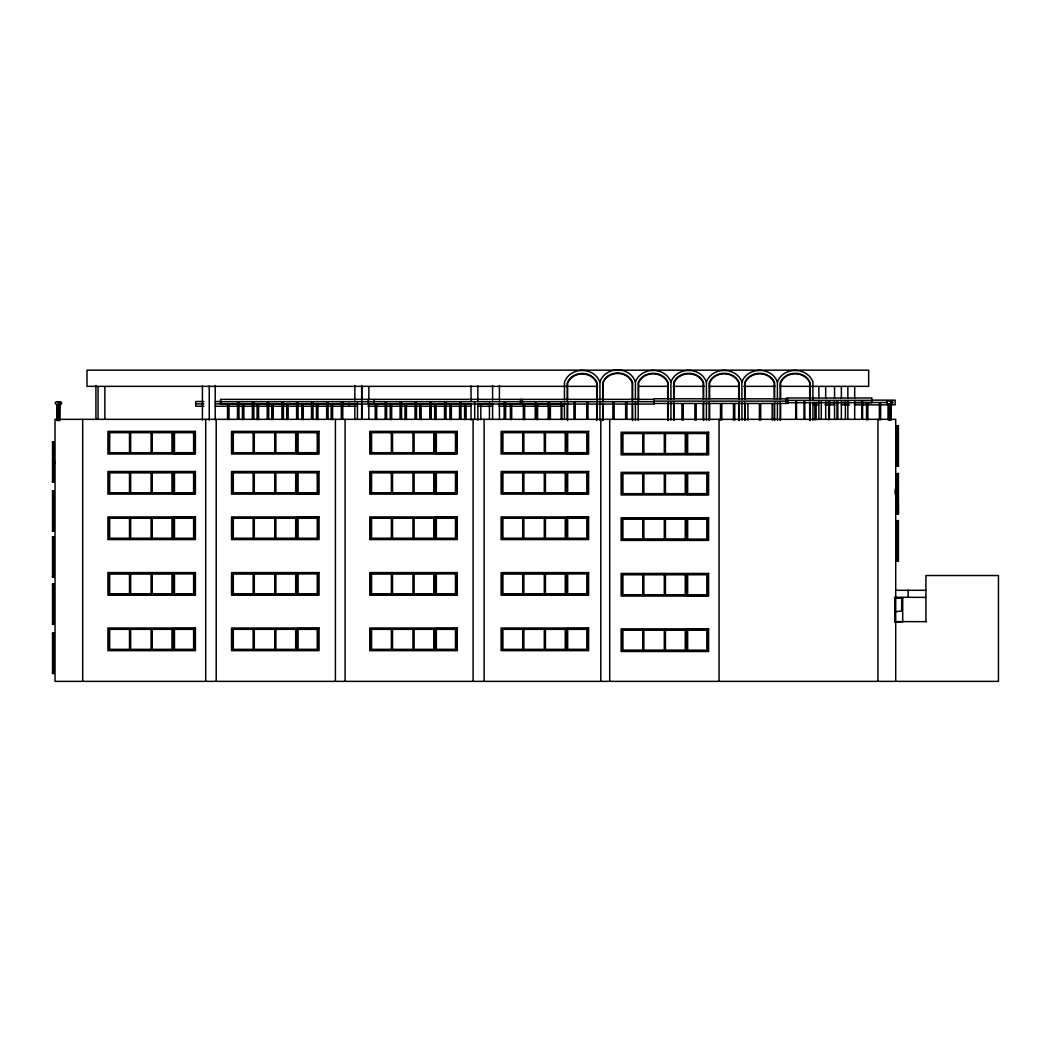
<?xml version="1.0" encoding="UTF-8"?>
<svg xmlns="http://www.w3.org/2000/svg" width="1051" height="1051" viewBox="0 0 1051 1051"><rect width="100%" height="100%" fill="white"/><g stroke="black" fill="none" stroke-linecap="round" stroke-linejoin="round"><path stroke-width="1.5" d="M891.038 402.454C890.775 405.121 885.192 404.293 886.65 401.627C888.542 399.59 893.692 402.599 892.391 403.61M59.815 403.111C59.342 406.435 52.589 403.755 56.294 401.771C58.646 401.219 64.413 404.07 59.473 404.674M55.112 462.098L55.112 462.9M635.421 399.564L635.421 381.933C641.215 366.628 665.138 366.628 670.919 381.933L670.919 399.459M670.919 381.933C676.713 366.628 700.636 366.628 706.417 381.933L706.417 399.459M706.417 381.933C712.21 366.628 736.134 366.628 741.914 381.933L741.914 399.459M741.914 381.933C747.708 366.628 771.631 366.628 777.412 381.933L777.412 399.459M777.412 381.933C783.205 366.628 807.129 366.628 812.909 381.933L812.909 399.459M57.818 402.007L60.643 401.771L61.812 403.111M889.566 401.022L891.905 401.022M597.717 386.348L86.997 386.348L86.997 370.162L868.665 370.162L868.665 386.348L779.987 386.348M638.772 386.348L668.331 386.348M673.257 386.348L704.459 386.348M709.386 386.348L738.932 386.348M743.858 386.348L775.06 386.348M654.234 399.367L220.539 399.367L220.539 404.07L654.234 404.07L654.234 398.763L788 398.841M786.24 400.339L871.91 400.339M872.33 400.142L895.163 400.142L895.163 404.832L854.384 404.832M654.234 401.114L788 401.114L788 403.453L654.234 403.453M203.881 401.521L195.709 401.521L195.709 406.225L203.881 406.225M215.31 401.521L221.853 401.521M220.539 401.718L654.234 401.718M813.605 402.494L818.493 402.494M825.022 402.494L834.809 402.494M841.339 402.494L849.484 402.494M854.384 402.494L887.005 402.494M787.856 402.678L871.91 402.678L871.91 397.987L786.24 397.987L786.24 402.678M195.709 403.873L203.881 403.873M215.31 403.873L356.407 403.873M367.903 403.873L471.321 403.873M492.656 403.873L477.89 403.873L477.85 420.098M498.91 403.873L564.151 403.873M813.605 404.832L818.493 404.832M825.022 404.832L834.809 404.832M841.339 404.832L849.484 404.832M215.31 406.225L356.407 406.225M367.903 406.225L471.321 406.225M477.89 406.225L492.656 406.225M498.91 406.225L564.151 406.225M897.015 425.905L898.408 425.905M897.015 426.286L898.408 426.286M52.55 441.985L53.943 441.985M52.55 442.366L53.943 442.366M52.55 442.55L53.943 442.55M52.826 442.996L53.943 442.996L52.826 443.18M52.826 462.269L53.943 462.269M52.826 462.453L53.943 462.361M52.826 463.136L53.943 463.136M52.826 463.32L53.943 463.228M897.015 465.317L898.408 465.317M897.015 465.514L898.408 465.514M897.015 465.895L898.408 465.895M897.015 473.725L898.408 473.725M897.015 474.106L898.408 474.106M897.015 474.29L898.408 474.29M52.826 480.859L53.943 480.859M52.826 480.951L53.943 480.951M52.55 481.384L53.943 481.384M52.55 481.581L53.943 481.581M52.55 481.962L53.943 481.962M52.55 490.962L53.943 490.962M52.55 491.342L53.943 491.342M52.55 491.526L53.943 491.526M52.826 491.973L53.943 492.065M52.826 492.157L53.943 492.157M52.826 511.246L53.943 511.338L52.826 511.43M52.826 512.113L53.943 512.205M52.826 512.297L53.943 512.297M897.015 513.138L898.408 513.138M898.408 513.322L898.132 474.106M897.015 513.703L898.408 513.703M897.015 520.77L898.408 520.77M897.015 521.151L898.408 521.151M52.826 529.835L53.943 529.835M52.55 530.374L53.943 530.374M52.55 530.558L53.943 530.558M52.55 530.939L53.943 530.939M52.55 536.89L53.943 536.89M52.55 537.271L53.943 537.271M52.55 537.455L53.943 537.455M52.826 537.902L53.943 537.994M52.826 538.086L53.943 538.086M52.826 557.175L53.943 557.266M52.826 557.358L53.943 557.358M52.826 558.042L53.943 558.134L52.826 558.226M897.015 560.17L898.408 560.367M897.015 560.748L898.408 560.748M52.55 576.303L53.943 576.303M52.55 576.487L53.943 576.487M52.55 576.868L53.943 576.868M52.55 584.211L53.943 584.211M52.55 584.592L53.943 584.592M52.55 584.79L53.943 584.79M52.826 585.223L53.943 585.315M52.826 585.407L53.943 585.407M895.702 590.294L925.984 590.294M894.572 597.27L925.984 597.375M894.546 597.914L902.704 597.966L902.704 621.837M894.756 598.242L902.704 598.137M52.826 604.509L53.943 604.588L52.826 604.68M52.826 605.363L53.943 605.455L52.826 605.547M895.702 611.564L901.653 611.13L901.745 598.584M894.769 621.614L926.522 621.666M894.703 621.89L902.704 621.706M52.826 622.993L53.943 622.993L52.826 623.177M52.55 623.624L53.943 623.624M52.55 623.808L53.943 623.808M52.55 624.189L53.943 624.189M52.55 633.346L53.943 633.346M52.55 633.727L53.943 633.727M52.55 633.924L53.943 633.924M52.826 634.357L53.943 634.357L52.826 634.541M52.826 653.63L53.943 653.63M52.826 653.814L53.943 653.722M52.826 654.497L53.943 654.497L52.826 654.681M52.826 672.22L53.943 672.22M52.826 672.312L53.943 672.312M52.55 672.758L53.943 672.758M52.55 672.942L53.943 672.942M52.55 673.323L53.943 673.323M892.391 401.285L893.074 402.454M635.421 381.933C629.956 365.998 605.389 365.998 599.924 381.933L599.937 400.037M599.937 382.393C594.472 366.471 569.892 366.471 564.44 382.393L564.44 400.037M925.905 621.666L925.905 575.528L998.45 575.528L998.45 681.363L55.033 681.363L55.033 419.336L895.702 419.336L895.702 681.363M908.117 590.294L908.117 597.375M898.132 426.286L898.132 465.514M898.132 521.151L898.132 560.367M895.307 597.966L895.018 621.837M895.163 489.398L895.163 494.062M895.11 597.966L895.163 621.89M890.814 403.637L890.814 419.769M890.499 403.637L890.499 419.769M890.263 403.637L890.263 419.769M890.131 403.637L890.013 419.769M889.777 403.637L889.777 419.769M889.54 403.637L889.54 419.769M888.502 403.637L888.502 419.769M888.266 403.637L888.266 419.769M880.62 403.518L880.62 419.848M879.345 403.518L879.345 419.848M877.94 419.336L877.94 681.363M867.85 403.518L867.85 419.848M866.576 403.518L866.576 419.848M862.582 401.364L862.582 419.336M861.767 401.364L861.767 419.336M854.686 386.939L854.686 398.303M854.686 401.548L854.686 419.415M847.855 386.939L847.855 398.303M847.855 401.548L847.855 419.415M845.411 401.364L845.411 419.336M841.365 386.939L841.365 398.303M841.365 401.548L841.365 419.415M837.805 401.364L837.805 419.336M836.977 401.364L836.977 419.336M834.547 386.939L834.547 398.303M834.547 401.548L834.547 419.415M829.475 401.364L829.475 419.336M828.924 403.518L828.924 419.848M828.661 401.364L828.661 419.336M825.679 386.939L825.679 398.303M825.679 401.548L825.679 419.415M821.291 401.364L821.291 419.336M818.86 386.939L818.86 398.303M818.86 401.548L818.86 419.415M816.141 403.518L816.141 419.848M814.867 403.518L814.867 419.848M812.909 402.638L812.909 420.164M810.15 399.078L810.15 382.669C804.948 370.215 785.386 370.215 780.184 382.669L780.184 399.078M810.15 402.362L810.15 420.426M809.69 398.868L809.69 382.669C804.383 370.872 785.938 370.872 780.643 382.669L780.643 398.868M809.69 402.113L809.69 419.927M804.803 401.364L804.803 419.336M803.989 401.364L803.989 419.336M796.513 401.364L796.513 419.336M795.699 401.364L795.699 419.336M780.643 403.729L780.643 419.927M780.184 402.362L780.184 420.426M777.412 402.638L777.412 420.164M774.653 399.078L774.653 382.669C769.45 370.215 749.888 370.215 744.686 382.669L744.686 399.078M774.653 402.362L774.653 420.426M774.193 398.868L774.193 382.669C768.885 370.872 750.44 370.872 745.146 382.669L745.146 398.868M774.193 403.729L774.193 419.927M772.183 403.768L772.183 420.111M760.688 403.768L760.688 420.111M759.413 403.768L759.413 420.111M747.918 403.768L747.918 420.111M745.146 403.729L745.146 419.927M744.686 402.362L744.686 420.426M741.914 402.638L741.914 420.164M739.155 399.078L739.155 382.669C733.953 370.215 714.378 370.215 709.189 382.669L709.189 399.078M739.155 402.362L739.155 420.426M738.695 398.868L738.695 382.669C733.388 370.872 714.943 370.872 709.648 382.669L709.648 398.868M738.695 403.729L738.695 419.927M734.754 403.768L734.754 420.111M733.48 403.768L733.48 420.111M721.761 403.768L721.761 420.111M720.487 403.768L720.487 420.111M719.068 419.336L719.068 681.363M709.648 403.729L709.648 419.927M709.189 402.362L709.189 420.426M706.417 402.638L706.417 420.164M703.658 399.078L703.658 382.669C698.455 370.215 678.88 370.215 673.691 382.669L673.691 399.078M703.658 402.362L703.658 420.426M703.198 398.868L703.198 382.669C697.89 370.872 679.445 370.872 674.151 382.669L674.151 398.868M703.198 403.729L703.198 419.927M696.182 403.768L696.182 420.111M694.908 403.768L694.908 420.111M683.242 403.768L683.242 420.111M681.954 403.768L681.954 420.111M674.151 403.729L674.151 419.927M673.691 402.362L673.691 420.426M670.919 402.638L670.919 420.164M668.16 399.078L668.16 382.669C662.958 370.215 643.383 370.215 638.193 382.669L638.193 420.426M668.16 402.362L668.16 420.426M667.687 398.868L667.687 382.669C662.393 370.872 643.948 370.872 638.653 382.669L638.653 400.484M667.687 403.729L667.687 419.927M635.421 402.638L635.421 420.413M632.663 400.063L632.663 382.695C627.723 369.742 607.623 369.742 602.696 382.695L602.696 400.063M632.663 403.216L632.663 420.584M632.19 400.549L632.19 382.695C627.145 370.412 608.201 370.412 603.156 382.695L603.156 400.549M632.19 403.794L632.19 420.032M626.921 402.743L626.921 419.086M625.647 402.743L625.647 419.086M614.152 402.743L614.152 419.086M612.878 402.743L612.878 419.086M609.711 419.336L609.711 681.363M603.156 403.794L603.156 420.032M602.696 403.216L602.696 420.584M600.804 419.336L600.804 681.363M599.924 402.769L599.924 420.413M597.165 400.536L597.165 383.168C592.225 370.215 572.138 370.215 567.198 383.168L567.198 400.536M597.165 403.689L597.165 419.48M596.705 399.406L596.705 383.168C591.647 370.885 572.716 370.885 567.658 383.168L567.658 399.406M596.705 402.651L596.705 420.505M587.995 402.743L587.995 419.086M586.721 402.743L586.721 419.086M575.212 402.743L575.212 419.086M573.938 402.743L573.938 419.086M567.658 402.651L567.658 420.505M567.198 403.689L567.198 419.48M564.44 403.242L564.44 419.283M561.891 404.898L561.891 419.599M561.155 402.743L561.155 419.086M550.382 404.898L550.382 419.599M549.476 402.743L549.476 419.086M549.108 404.898L549.108 419.599M548.202 402.743L548.202 419.086M537.587 404.898L537.587 419.599M536.522 402.743L536.522 419.086M536.312 404.898L536.312 419.599M535.248 402.743L535.248 419.086M524.646 404.898L524.646 419.599M523.372 404.898L523.372 419.599M522.413 399.367L522.413 404.07M520.481 399.367L520.481 404.07M511.692 404.898L511.692 419.599M510.418 404.898L510.418 419.599M505.636 402.743L505.636 419.086M504.165 402.743L504.165 419.086M499.409 385.507L499.409 400.116M499.409 403.374L499.409 419.612M492.591 385.507L492.591 400.116M492.591 403.374L492.591 419.612M489.438 402.743L489.438 419.086M484.13 419.336L484.13 681.363M480.806 404.898L480.806 419.599M477.85 385.993L477.85 400.602M474.71 402.743L474.71 419.086M473.095 419.336L473.095 681.363M471.032 385.993L471.032 400.602M471.032 403.86L471.032 420.098M466.079 404.898L466.079 419.599M464.608 404.898L464.608 419.599M460.995 402.743L460.995 419.086M459.523 402.743L459.523 419.086M451.352 404.898L451.352 419.599M449.881 404.898L449.881 419.599M446.005 402.743L446.005 419.086M444.534 402.743L444.534 419.086M436.152 404.898L436.152 419.599M434.68 404.898L434.68 419.599M431.265 402.743L431.265 419.086M429.793 402.743L429.793 419.086M421.162 404.898L421.162 419.599M419.704 404.898L419.704 419.599M416.498 402.743L416.498 419.086M415.027 402.743L415.027 419.086M406.435 404.898L406.435 419.599M404.963 404.898L404.963 419.599M401.561 402.743L401.561 419.086M400.089 402.743L400.089 419.086M391.668 404.898L391.668 419.599M390.197 404.898L390.197 419.599M386.623 402.743L386.623 419.086M385.152 402.743L385.152 419.086M376.731 404.898L376.731 419.599M375.26 404.898L375.26 419.599M374.13 399.367L374.13 404.07M368.835 386.729L368.835 399.735M368.835 402.98L368.835 419.218M368.113 399.367L368.113 404.07M362.017 386.729L362.017 399.735M362.017 402.98L362.017 419.218M361.662 385.507L361.662 400.116M361.662 403.374L361.662 419.612M357.432 402.743L357.432 419.086M354.844 385.507L354.844 400.116M354.844 403.374L354.844 419.612M349.3 403.269L349.3 406.225M345.083 419.336L345.083 681.363M343.283 403.269L343.283 406.225M342.771 402.743L342.771 419.086M341.312 402.743L341.312 419.086M335.414 419.336L335.414 681.363M332.602 404.898L332.602 419.599M331.144 404.898L331.144 419.599M328.109 402.743L328.109 419.086M326.638 402.743L326.638 419.086M317.941 404.898L317.941 419.599M316.482 404.898L316.482 419.599M312.988 402.743L312.988 419.086M311.53 402.743L311.53 419.086M303.279 404.898L303.279 419.599M301.808 404.898L301.808 419.599M298.064 402.743L298.064 419.086M296.605 402.743L296.605 419.086M288.158 404.898L288.158 419.599M286.687 404.898L286.687 419.599M283.402 402.743L283.402 419.086M281.931 402.743L281.931 419.086M273.234 404.898L273.234 419.599M271.775 404.898L271.775 419.599M268.701 402.743L268.701 419.086M267.243 402.743L267.243 419.086M258.572 404.898L258.572 419.599M257.101 404.898L257.101 419.599M253.843 402.743L253.843 419.086M252.371 402.743L252.371 419.086M243.871 404.898L243.871 419.599M242.413 404.898L242.413 419.599M238.971 402.743L238.971 419.086M237.5 402.743L237.5 419.086M229 404.898L229 419.599M227.541 404.898L227.541 419.599M216.204 419.336L216.204 681.363M215.219 385.507L215.219 419.612M209.241 386.006L209.241 420.111M205.707 419.336L205.707 681.363M202.423 386.006L202.423 420.111M104.864 386.768L104.864 419.244M98.045 386.768L98.045 419.244M95.917 385.533L95.917 419.638M82.687 419.336L82.687 681.363M59.868 404.333L59.723 420.492M59.565 404.333L59.565 420.492M59.25 404.333L59.25 420.492M58.895 404.333L59.014 420.492M58.777 404.333L58.777 420.492M58.554 404.333L58.554 420.492M58.317 404.333L58.317 420.492M57.279 404.333L57.279 420.492M57.043 404.333L57.043 420.492M53.496 443.088L53.496 462.361M53.496 463.228L53.496 480.859M53.496 492.065L53.496 511.338M53.496 512.205L53.496 529.835M53.496 537.994L53.496 557.266M53.496 558.134L53.496 575.764M53.496 585.315L53.496 604.601M53.496 605.455L53.496 623.085M53.496 634.449L53.496 653.722M53.496 654.589L53.496 672.22M52.826 442.366L52.826 481.581M52.826 491.342L52.826 530.558M52.826 537.271L52.826 576.487M52.826 584.592L52.826 623.808M52.826 633.727L52.826 672.942M898.408 425.708L897.015 425.708L897.015 466.092L898.408 466.092L898.408 425.708M195.407 431.383L107.925 431.383L107.925 454.006L195.407 454.006L195.407 431.383M319.031 431.383L231.548 431.383L231.548 454.006L319.031 454.006L319.031 431.383M457.277 431.383L369.781 431.383L369.781 454.006L457.277 454.006L457.277 431.383M588.613 431.383L501.117 431.383L501.117 454.006L588.613 454.006L588.613 431.383M194.632 431.961L173.454 431.961L173.454 453.428L194.632 453.428L194.632 431.961M318.256 431.961L297.078 431.961L297.078 453.428L318.256 453.428L318.256 431.961M456.489 431.961L435.311 431.961L435.311 453.428L456.489 453.428L456.489 431.961M587.824 431.961L566.647 431.961L566.647 453.428L587.824 453.428L587.824 431.961M172.666 432.237L109.081 432.237L109.081 453.152L172.666 453.152L172.666 432.237M296.303 432.237L232.705 432.237L232.705 453.152L296.303 453.152L296.303 432.237M434.536 432.237L370.937 432.237L370.937 453.152L434.536 453.152L434.536 432.237M565.872 432.237L502.273 432.237L502.273 453.152L565.872 453.152L565.872 432.237M708.61 432.237L621.128 432.237L621.128 454.847L708.61 454.847L708.61 432.237M129.509 432.684L109.685 432.684L109.685 452.705L129.509 452.705L129.509 432.684M151.081 432.684L130.666 432.684L130.666 452.705L151.081 452.705L151.081 432.684M172.062 432.684L152.237 432.684L152.237 452.705L172.062 452.705L172.062 432.684M193.607 432.71L174.466 432.71L174.466 452.679L193.607 452.679L193.607 432.71M253.133 432.684L233.309 432.684L233.309 452.705L253.133 452.705L253.133 432.684M274.718 432.684L254.289 432.684L254.289 452.705L274.718 452.705L274.718 432.684M295.686 432.684L275.874 432.684L275.874 452.705L295.686 452.705L295.686 432.684M317.231 432.71L298.103 432.71L298.103 452.679L317.231 452.679L317.231 432.71M391.366 432.684L371.555 432.684L371.555 452.705L391.366 452.705L391.366 432.684M412.951 432.684L392.522 432.684L392.522 452.705L412.951 452.705L412.951 432.684M433.918 432.684L414.107 432.684L414.107 452.705L433.918 452.705L433.918 432.684M455.477 432.71L436.336 432.71L436.336 452.679L455.477 452.679L455.477 432.71M522.702 432.684L502.89 432.684L502.89 452.705L522.702 452.705L522.702 432.684M544.287 432.684L523.858 432.684L523.858 452.705L544.287 452.705L544.287 432.684M565.254 432.684L545.443 432.684L545.443 452.705L565.254 452.705L565.254 432.684M586.813 432.71L567.671 432.71L567.671 452.679L586.813 452.679L586.813 432.71M707.835 432.802L686.658 432.802L686.658 454.282L707.835 454.282L707.835 432.802M685.869 433.078L622.284 433.078L622.284 454.006L685.869 454.006L685.869 433.078M642.713 433.537L622.888 433.537L622.888 453.546L642.713 453.546L642.713 433.537M664.298 433.537L643.869 433.537L643.869 453.546L664.298 453.546L664.298 433.537M685.265 433.537L665.454 433.537L665.454 453.546L685.265 453.546L685.265 433.537M706.811 433.551L687.669 433.551L687.669 453.533L706.811 453.533L706.811 433.551M53.943 441.788L52.55 441.788L52.55 482.159L53.943 482.159L53.943 441.788M195.407 471.492L107.925 471.492L107.925 494.101L195.407 494.101L195.407 471.492M319.031 471.492L231.548 471.492L231.548 494.101L319.031 494.101L319.031 471.492M457.277 471.492L369.781 471.492L369.781 494.101L457.277 494.101L457.277 471.492M588.613 471.492L501.117 471.492L501.117 494.101L588.613 494.101L588.613 471.492M194.632 472.057L173.454 472.057L173.454 493.523L194.632 493.523L194.632 472.057M318.256 472.057L297.078 472.057L297.078 493.523L318.256 493.523L318.256 472.057M456.489 472.057L435.311 472.057L435.311 493.523L456.489 493.523L456.489 472.057M587.824 472.057L566.647 472.057L566.647 493.523L587.824 493.523L587.824 472.057M172.666 472.333L109.081 472.333L109.081 493.261L172.666 493.261L172.666 472.333M296.303 472.333L232.705 472.333L232.705 493.261L296.303 493.261L296.303 472.333M434.536 472.333L370.937 472.333L370.937 493.261L434.536 493.261L434.536 472.333M565.872 472.333L502.273 472.333L502.273 493.261L565.872 493.261L565.872 472.333M708.61 472.333L621.128 472.333L621.128 494.955L708.61 494.955L708.61 472.333M129.509 472.779L109.685 472.779L109.685 492.801L129.509 492.801L129.509 472.779M151.081 472.779L130.666 472.779L130.666 492.801L151.081 492.801L151.081 472.779M172.062 472.779L152.237 472.779L152.237 492.801L172.062 492.801L172.062 472.779M193.607 472.805L174.466 472.805L174.466 492.774L193.607 492.774L193.607 472.805M253.133 472.779L233.309 472.779L233.309 492.801L253.133 492.801L253.133 472.779M274.718 472.779L254.289 472.779L254.289 492.801L274.718 492.801L274.718 472.779M295.686 472.779L275.874 472.779L275.874 492.801L295.686 492.801L295.686 472.779M317.231 472.805L298.103 472.805L298.103 492.774L317.231 492.774L317.231 472.805M391.366 472.779L371.555 472.779L371.555 492.801L391.366 492.801L391.366 472.779M412.951 472.779L392.522 472.779L392.522 492.801L412.951 492.801L412.951 472.779M433.918 472.779L414.107 472.779L414.107 492.801L433.918 492.801L433.918 472.779M455.477 472.805L436.336 472.805L436.336 492.774L455.477 492.774L455.477 472.805M522.702 472.779L502.89 472.779L502.89 492.801L522.702 492.801L522.702 472.779M544.287 472.779L523.858 472.779L523.858 492.801L544.287 492.801L544.287 472.779M565.254 472.779L545.443 472.779L545.443 492.801L565.254 492.801L565.254 472.779M586.813 472.805L567.671 472.805L567.671 492.774L586.813 492.774L586.813 472.805M707.835 472.911L686.658 472.911L686.658 494.377L707.835 494.377L707.835 472.911M685.869 473.186L622.284 473.186L622.284 494.101L685.869 494.101L685.869 473.186M642.713 473.633L622.888 473.633L622.888 493.655L642.713 493.655L642.713 473.633M664.298 473.633L643.869 473.633L643.869 493.655L664.298 493.655L664.298 473.633M685.265 473.633L665.454 473.633L665.454 493.655L685.265 493.655L685.265 473.633M706.811 473.659L687.669 473.659L687.669 493.628L706.811 493.628L706.811 473.659M898.408 473.528L897.015 473.528L897.015 513.9L898.408 513.9L898.408 473.528M53.943 490.764L52.55 490.764L52.55 531.136L53.943 531.136L53.943 490.764M195.407 516.947L107.925 516.947L107.925 539.57L195.407 539.57L195.407 516.947M319.031 516.947L231.548 516.947L231.548 539.57L319.031 539.57L319.031 516.947M457.277 516.947L369.781 516.947L369.781 539.57L457.277 539.57L457.277 516.947M588.613 516.947L501.117 516.947L501.117 539.57L588.613 539.57L588.613 516.947M194.632 517.526L173.454 517.526L173.454 538.992L194.632 538.992L194.632 517.526M318.256 517.526L297.078 517.526L297.078 538.992L318.256 538.992L318.256 517.526M456.489 517.526L435.311 517.526L435.311 538.992L456.489 538.992L456.489 517.526M587.824 517.526L566.647 517.526L566.647 538.992L587.824 538.992L587.824 517.526M172.666 517.801L109.081 517.801L109.081 538.716L172.666 538.716L172.666 517.801M296.303 517.801L232.705 517.801L232.705 538.716L296.303 538.716L296.303 517.801M434.536 517.801L370.937 517.801L370.937 538.716L434.536 538.716L434.536 517.801M565.872 517.801L502.273 517.801L502.273 538.716L565.872 538.716L565.872 517.801M708.61 517.801L621.128 517.801L621.128 540.411L708.61 540.411L708.61 517.801M129.509 518.248L109.685 518.248L109.685 538.27L129.509 538.27L129.509 518.248M151.081 518.248L130.666 518.248L130.666 538.27L151.081 538.27L151.081 518.248M172.062 518.248L152.237 518.248L152.237 538.27L172.062 538.27L172.062 518.248M193.607 518.274L174.466 518.274L174.466 538.243L193.607 538.243L193.607 518.274M253.133 518.248L233.309 518.248L233.309 538.27L253.133 538.27L253.133 518.248M274.718 518.248L254.289 518.248L254.289 538.27L274.718 538.27L274.718 518.248M295.686 518.248L275.874 518.248L275.874 538.27L295.686 538.27L295.686 518.248M317.231 518.274L298.103 518.274L298.103 538.243L317.231 538.243L317.231 518.274M391.366 518.248L371.555 518.248L371.555 538.27L391.366 538.27L391.366 518.248M412.951 518.248L392.522 518.248L392.522 538.27L412.951 538.27L412.951 518.248M433.918 518.248L414.107 518.248L414.107 538.27L433.918 538.27L433.918 518.248M455.477 518.274L436.336 518.274L436.336 538.243L455.477 538.243L455.477 518.274M522.702 518.248L502.89 518.248L502.89 538.27L522.702 538.27L522.702 518.248M544.287 518.248L523.858 518.248L523.858 538.27L544.287 538.27L544.287 518.248M565.254 518.248L545.443 518.248L545.443 538.27L565.254 538.27L565.254 518.248M586.813 518.274L567.671 518.274L567.671 538.243L586.813 538.243L586.813 518.274M707.835 518.366L686.658 518.366L686.658 539.846L707.835 539.846L707.835 518.366M685.869 518.642L622.284 518.642L622.284 539.57L685.869 539.57L685.869 518.642M642.713 519.102L622.888 519.102L622.888 539.11L642.713 539.11L642.713 519.102M664.298 519.102L643.869 519.102L643.869 539.11L664.298 539.11L664.298 519.102M685.265 519.102L665.454 519.102L665.454 539.11L685.265 539.11L685.265 519.102M706.811 519.115L687.669 519.115L687.669 539.097L706.811 539.097L706.811 519.115M898.408 520.573L897.015 520.573L897.015 560.945L898.408 560.945L898.408 520.573M53.943 536.693L52.55 536.693L52.55 577.065L53.943 577.065L53.943 536.693M195.407 572.585L107.925 572.585L107.925 595.208L195.407 595.208L195.407 572.585M319.031 572.585L231.548 572.585L231.548 595.208L319.031 595.208L319.031 572.585M457.277 572.585L369.781 572.585L369.781 595.208L457.277 595.208L457.277 572.585M588.613 572.585L501.117 572.585L501.117 595.208L588.613 595.208L588.613 572.585M194.632 573.163L173.454 573.163L173.454 594.63L194.632 594.63L194.632 573.163M318.256 573.163L297.078 573.163L297.078 594.63L318.256 594.63L318.256 573.163M456.489 573.163L435.311 573.163L435.311 594.63L456.489 594.63L456.489 573.163M587.824 573.163L566.647 573.163L566.647 594.63L587.824 594.63L587.824 573.163M172.666 573.439L109.081 573.439L109.081 594.354L172.666 594.354L172.666 573.439M296.303 573.439L232.705 573.439L232.705 594.354L296.303 594.354L296.303 573.439M434.536 573.439L370.937 573.439L370.937 594.354L434.536 594.354L434.536 573.439M565.872 573.439L502.273 573.439L502.273 594.354L565.872 594.354L565.872 573.439M708.61 573.439L621.128 573.439L621.128 596.062L708.61 596.062L708.61 573.439M129.509 573.885L109.685 573.885L109.685 593.907L129.509 593.907L129.509 573.885M151.081 573.885L130.666 573.885L130.666 593.907L151.081 593.907L151.081 573.885M172.062 573.885L152.237 573.885L152.237 593.907L172.062 593.907L172.062 573.885M193.607 573.912L174.466 573.912L174.466 593.881L193.607 593.881L193.607 573.912M253.133 573.885L233.309 573.885L233.309 593.907L253.133 593.907L253.133 573.885M274.718 573.885L254.289 573.885L254.289 593.907L274.718 593.907L274.718 573.885M295.686 573.885L275.874 573.885L275.874 593.907L295.686 593.907L295.686 573.885M317.231 573.912L298.103 573.912L298.103 593.881L317.231 593.881L317.231 573.912M391.366 573.885L371.555 573.885L371.555 593.907L391.366 593.907L391.366 573.885M412.951 573.885L392.522 573.885L392.522 593.907L412.951 593.907L412.951 573.885M433.918 573.885L414.107 573.885L414.107 593.907L433.918 593.907L433.918 573.885M455.477 573.912L436.336 573.912L436.336 593.881L455.477 593.881L455.477 573.912M522.702 573.885L502.89 573.885L502.89 593.907L522.702 593.907L522.702 573.885M544.287 573.885L523.858 573.885L523.858 593.907L544.287 593.907L544.287 573.885M565.254 573.885L545.443 573.885L545.443 593.907L565.254 593.907L565.254 573.885M586.813 573.912L567.671 573.912L567.671 593.881L586.813 593.881L586.813 573.912M707.835 574.017L686.658 574.017L686.658 595.483L707.835 595.483L707.835 574.017M685.869 574.293L622.284 574.293L622.284 595.208L685.869 595.208L685.869 574.293M642.713 574.739L622.888 574.739L622.888 594.761L642.713 594.761L642.713 574.739M664.298 574.739L643.869 574.739L643.869 594.761L664.298 594.761L664.298 574.739M685.265 574.739L665.454 574.739L665.454 594.761L685.265 594.761L685.265 574.739M706.811 574.766L687.669 574.766L687.669 594.735L706.811 594.735L706.811 574.766M53.943 575.672L52.826 575.672L53.943 575.764M53.943 584.014L52.55 584.014L52.55 624.386L53.943 624.386L53.943 584.014M195.407 628.025L107.925 628.025L107.925 650.648L195.407 650.648L195.407 628.025M319.031 628.025L231.548 628.025L231.548 650.648L319.031 650.648L319.031 628.025M457.277 628.025L369.781 628.025L369.781 650.648L457.277 650.648L457.277 628.025M588.613 628.025L501.117 628.025L501.117 650.648L588.613 650.648L588.613 628.025M194.632 628.603L173.454 628.603L173.454 650.07L194.632 650.07L194.632 628.603M318.256 628.603L297.078 628.603L297.078 650.07L318.256 650.07L318.256 628.603M456.489 628.603L435.311 628.603L435.311 650.07L456.489 650.07L456.489 628.603M587.824 628.603L566.647 628.603L566.647 650.07L587.824 650.07L587.824 628.603M172.666 628.879L109.081 628.879L109.081 649.794L172.666 649.794L172.666 628.879M296.303 628.879L232.705 628.879L232.705 649.794L296.303 649.794L296.303 628.879M434.536 628.879L370.937 628.879L370.937 649.794L434.536 649.794L434.536 628.879M565.872 628.879L502.273 628.879L502.273 649.794L565.872 649.794L565.872 628.879M708.61 628.879L621.128 628.879L621.128 651.502L708.61 651.502L708.61 628.879M129.509 629.326L109.685 629.326L109.685 649.347L129.509 649.347L129.509 629.326M151.081 629.326L130.666 629.326L130.666 649.347L151.081 649.347L151.081 629.326M172.062 629.326L152.237 629.326L152.237 649.347L172.062 649.347L172.062 629.326M193.607 629.352L174.466 629.352L174.466 649.321L193.607 649.321L193.607 629.352M253.133 629.326L233.309 629.326L233.309 649.347L253.133 649.347L253.133 629.326M274.718 629.326L254.289 629.326L254.289 649.347L274.718 649.347L274.718 629.326M295.686 629.326L275.874 629.326L275.874 649.347L295.686 649.347L295.686 629.326M317.231 629.352L298.103 629.352L298.103 649.321L317.231 649.321L317.231 629.352M391.366 629.326L371.555 629.326L371.555 649.347L391.366 649.347L391.366 629.326M412.951 629.326L392.522 629.326L392.522 649.347L412.951 649.347L412.951 629.326M433.918 629.326L414.107 629.326L414.107 649.347L433.918 649.347L433.918 629.326M455.477 629.352L436.336 629.352L436.336 649.321L455.477 649.321L455.477 629.352M522.702 629.326L502.89 629.326L502.89 649.347L522.702 649.347L522.702 629.326M544.287 629.326L523.858 629.326L523.858 649.347L544.287 649.347L544.287 629.326M565.254 629.326L545.443 629.326L545.443 649.347L565.254 649.347L565.254 629.326M586.813 629.352L567.671 629.352L567.671 649.321L586.813 649.321L586.813 629.352M707.835 629.457L686.658 629.457L686.658 650.924L707.835 650.924L707.835 629.457M685.869 629.733L622.284 629.733L622.284 650.648L685.869 650.648L685.869 629.733M642.713 630.18L622.888 630.18L622.888 650.201L642.713 650.201L642.713 630.18M664.298 630.18L643.869 630.18L643.869 650.201L664.298 650.201L664.298 630.18M685.265 630.18L665.454 630.18L665.454 650.201L685.265 650.201L685.265 630.18M706.811 630.206L687.669 630.206L687.669 650.175L706.811 650.175L706.811 630.206M53.943 633.149L52.55 633.149L52.55 673.52L53.943 673.52L53.943 633.149M891.117 419.769L891.117 403.637L890.985 419.769"/></g></svg>
